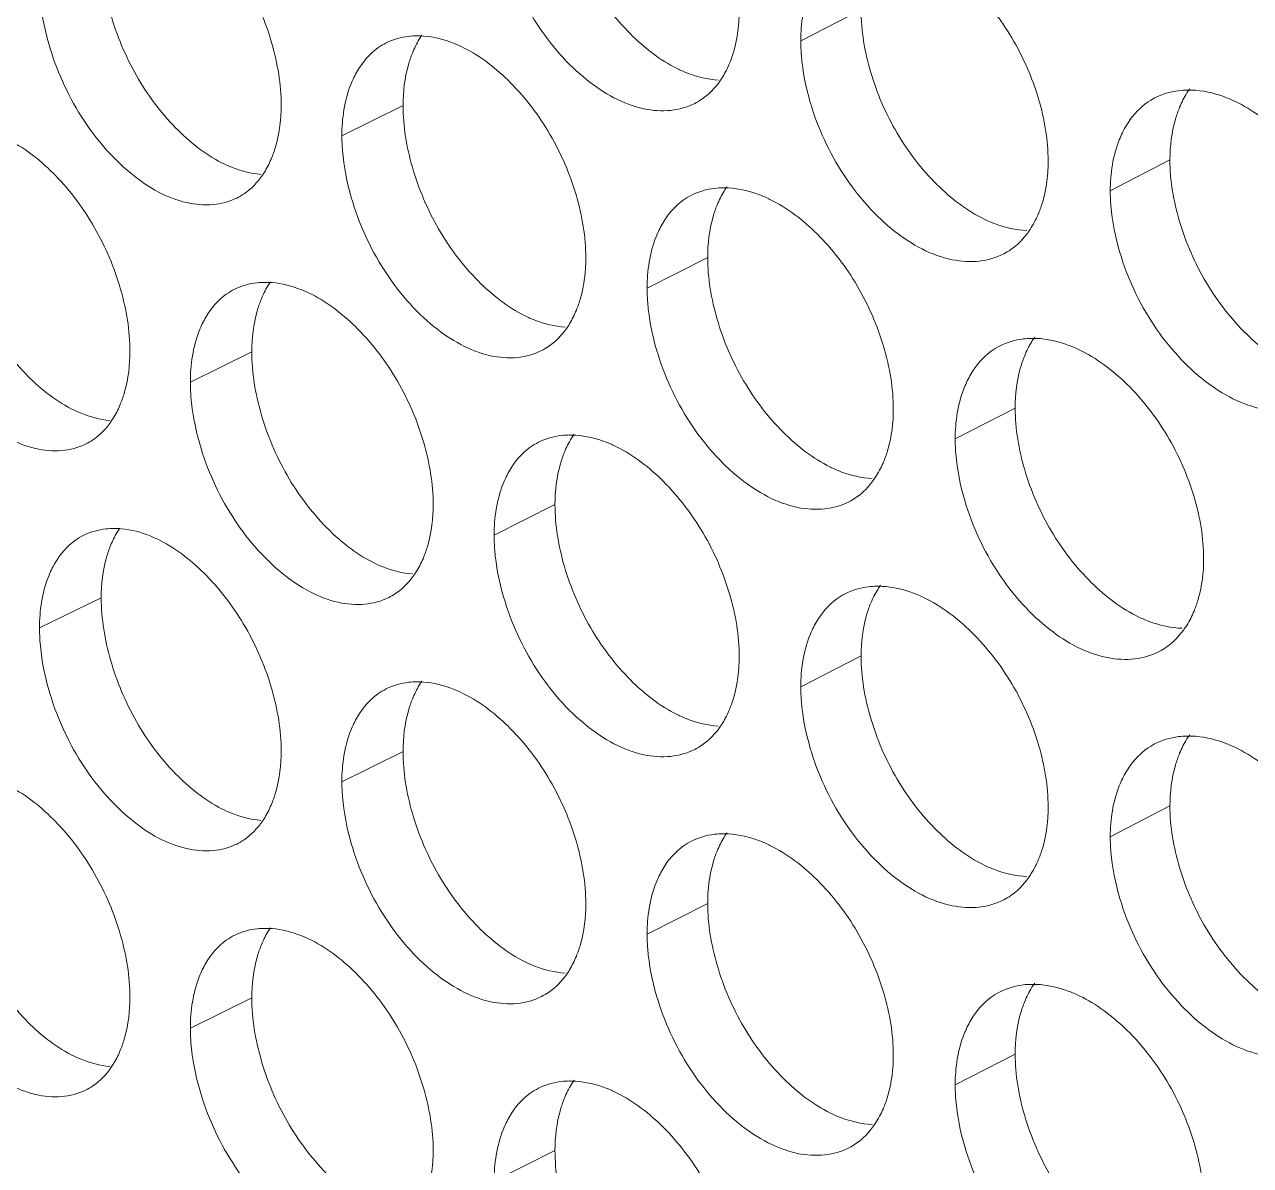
# Model space of a CAD drawing. Header units: millimetres. Extents: x 1177 to 4147, y 93 to 2194.
# Drawn here: x 2577.12 to 2592.06, y 919.93 to 933.84 of the extents above; entities that cross this region are included whole.
import ezdxf

# ---------------------------------------------------------------- set-up
doc = ezdxf.new("R2010")
doc.units = ezdxf.units.MM
doc.header["$LTSCALE"] = 0.1
doc.layers.get('0').update_dxf_attribs({"lineweight": 13})
doc.layers.add('标注', color=251, linetype='Continuous', lineweight=9)

# ---------------------------------------------------------------- blocks, each defined once
blk = doc.blocks.new('02')
at = {"layer": '标注'}
for p, q in [((4465.295, 925.576), (4464.246, 925.04)), ((4457.319, 923.913), (4456.254, 923.384)), ((4470.674, 922.966), (4469.635, 922.425)), ((4462.624, 921.265), (4461.569, 920.732)), ((4454.685, 919.621), (4453.616, 919.095)), ((4467.979, 918.642), (4466.934, 918.104)), ((4459.965, 916.961), (4458.906, 916.43)), ((4452.064, 915.335), (4450.989, 914.812)), ((4452.064, 915.335), (4450.989, 914.812)), ((4465.295, 914.326), (4464.246, 913.79)), ((4457.319, 912.663), (4456.254, 912.134)), ((4457.319, 912.663), (4456.254, 912.134)), ((4470.674, 911.716), (4469.635, 911.175)), ((4462.624, 910.015), (4461.569, 909.482)), ((4462.624, 910.015), (4461.569, 909.482)), ((4454.685, 908.371), (4453.616, 907.845)), ((4467.979, 907.392), (4466.934, 906.854)), ((4467.979, 907.392), (4466.934, 906.854)), ((4459.965, 905.711), (4458.906, 905.18))]:
    blk.add_line(p, q, dxfattribs=at)
for centre, radius, start, end in [((4457.571, 923.665), 1.459, 85.9113, 90.3279), ((4471.001, 922.672), 1.508, 88.1658, 91.0012), ((4462.906, 920.999), 1.478, 86.8291, 90.6001), ((4454.923, 919.382), 1.449, 85.444, 90.1903), ((4468.29, 918.358), 1.498, 87.7255, 90.8684), ((4460.232, 916.704), 1.468, 86.3729, 90.4645), ((4452.287, 915.106), 1.439, 84.9711, 90.0516), ((4452.287, 915.106), 1.439, 84.9711, 90.0516), ((4465.592, 914.051), 1.488, 87.2799, 90.7347), ((4457.571, 912.415), 1.459, 85.9113, 90.3279), ((4457.571, 912.415), 1.459, 85.9113, 90.3279), ((4471.001, 911.422), 1.508, 88.1658, 91.0012), ((4462.906, 909.749), 1.478, 86.8291, 90.6001), ((4462.906, 909.749), 1.478, 86.8291, 90.6001), ((4454.923, 908.132), 1.449, 85.444, 90.1903), ((4468.29, 907.108), 1.498, 87.7255, 90.8684), ((4468.29, 907.108), 1.498, 87.7255, 90.8684), ((4460.232, 905.454), 1.468, 86.3729, 90.4645)]:
    blk.add_arc(centre, radius, start, end, dxfattribs=at)
for points, knots in [([(4459.965, 928.211), (4459.965, 927.848), (4460.094, 927.097), (4460.542, 926.048), (4461.214, 925.158), (4461.789, 924.705), (4462.091, 924.556)], [0, 0, 0, 0, 0.247033, 0.511643, 0.769894, 1, 1, 1, 1]), ([(4455.197, 923.918), (4455.197, 924.281), (4455.069, 925.032), (4454.624, 926.082), (4453.958, 926.975), (4453.389, 927.433), (4453.089, 927.586)], [0, 0, 0, 0, 0.247276, 0.512232, 0.770569, 1, 1, 1, 1]), ([(4452.064, 926.585), (4452.064, 926.222), (4452.191, 925.47), (4452.632, 924.419), (4453.293, 923.525), (4453.861, 923.067), (4454.16, 922.915)], [0, 0, 0, 0, 0.24758, 0.512681, 0.770856, 1, 1, 1, 1]), ([(4459.07, 926.604), (4459.198, 926.16), (4459.581, 925.325), (4460.418, 924.35), (4461.291, 923.85), (4461.971, 923.799), (4462.27, 923.882), (4462.4, 923.948)], [0, 0, 0, 0, 0.293762, 0.573619, 0.807925, 0.907583, 1, 1, 1, 1]), ([(4468.553, 922.946), (4468.553, 923.308), (4468.422, 924.06), (4467.966, 925.106), (4467.283, 925.991), (4466.701, 926.44), (4466.395, 926.589)], [0, 0, 0, 0, 0.246367, 0.510504, 0.768967, 1, 1, 1, 1]), ([(4464.519, 926.17), (4464.474, 926.093), (4464.304, 925.74), (4464.246, 925.341), (4464.246, 925.04)], [0, 0, 0, 0, 0.228624, 1, 1, 1, 1]), ([(4450.989, 926.062), (4450.989, 925.975), (4451.005, 925.611), (4451.075, 925.251), (4451.151, 924.985)], [0, 0, 0, 0, 0.238471, 1, 1, 1, 1]), ([(4463.008, 924.653), (4463.036, 924.72), (4463.137, 925.014), (4463.174, 925.328), (4463.174, 925.566)], [0, 0, 0, 0, 0.233221, 1, 1, 1, 1]), ([(4465.295, 925.576), (4465.295, 925.213), (4465.425, 924.462), (4465.878, 923.415), (4466.556, 922.528), (4467.136, 922.079), (4467.441, 921.931)], [0, 0, 0, 0, 0.246671, 0.510955, 0.769257, 1, 1, 1, 1]), ([(4457.563, 925.124), (4457.516, 925.124), (4457.332, 925.113), (4457.149, 925.062), (4457.027, 925.002)], [0, 0, 0, 0, 0.258421, 1, 1, 1, 1]), ([(4457.648, 925.137), (4457.632, 925.113), (4457.568, 925.014), (4457.516, 924.907), (4457.482, 924.825)], [0, 0, 0, 0, 0.242569, 1, 1, 1, 1]), ([(4458.374, 924.918), (4458.316, 924.947), (4458.094, 925.047), (4457.853, 925.108), (4457.675, 925.12)], [0, 0, 0, 0, 0.266713, 1, 1, 1, 1]), ([(4464.246, 925.04), (4464.246, 924.953), (4464.261, 924.59), (4464.333, 924.23), (4464.411, 923.965)], [0, 0, 0, 0, 0.238632, 1, 1, 1, 1]), ([(4451.151, 924.985), (4451.278, 924.542), (4451.649, 923.709), (4452.367, 922.859), (4453.032, 922.395), (4453.524, 922.202), (4454, 922.159), (4454.295, 922.237), (4454.423, 922.3)], [0, 0, 0, 0, 0.294634, 0.574682, 0.699134, 0.809777, 0.908589, 1, 1, 1, 1]), ([(4457.027, 925.002), (4456.976, 924.976), (4456.774, 924.855), (4456.616, 924.669), (4456.526, 924.516)], [0, 0, 0, 0, 0.242512, 1, 1, 1, 1]), ([(4457.482, 924.825), (4457.455, 924.758), (4457.355, 924.464), (4457.319, 924.15), (4457.319, 923.913)], [0, 0, 0, 0, 0.232835, 1, 1, 1, 1]), ([(4460.502, 921.26), (4460.502, 921.623), (4460.373, 922.375), (4459.923, 923.423), (4459.251, 924.313), (4458.677, 924.767), (4458.374, 924.918)], [0, 0, 0, 0, 0.246911, 0.511538, 0.769926, 1, 1, 1, 1]), ([(4462.837, 924.336), (4462.854, 924.36), (4462.92, 924.46), (4462.974, 924.569), (4463.008, 924.653)], [0, 0, 0, 0, 0.242697, 1, 1, 1, 1]), ([(4456.526, 924.516), (4456.481, 924.439), (4456.312, 924.085), (4456.254, 923.686), (4456.254, 923.384)], [0, 0, 0, 0, 0.227885, 1, 1, 1, 1]), ([(4462.091, 924.556), (4462.151, 924.526), (4462.379, 924.425), (4462.626, 924.366), (4462.809, 924.355)], [0, 0, 0, 0, 0.2667, 1, 1, 1, 1]), ([(4462.4, 923.948), (4462.443, 923.97), (4462.612, 924.069), (4462.752, 924.215), (4462.837, 924.336)], [0, 0, 0, 0, 0.244733, 1, 1, 1, 1]), ([(4471.019, 924.204), (4471.002, 924.18), (4470.933, 924.077), (4470.877, 923.966), (4470.842, 923.88)], [0, 0, 0, 0, 0.242868, 1, 1, 1, 1]), ([(4470.407, 924.042), (4470.356, 924.015), (4470.157, 923.892), (4470, 923.707), (4469.91, 923.555)], [0, 0, 0, 0, 0.24332, 1, 1, 1, 1]), ([(4470.974, 924.18), (4470.924, 924.179), (4470.728, 924.166), (4470.535, 924.109), (4470.407, 924.042)], [0, 0, 0, 0, 0.258483, 1, 1, 1, 1]), ([(4471.804, 923.984), (4471.742, 924.014), (4471.501, 924.116), (4471.24, 924.174), (4471.049, 924.18)], [0, 0, 0, 0, 0.266802, 1, 1, 1, 1]), ([(4473.982, 920.351), (4473.982, 920.714), (4473.849, 921.465), (4473.388, 922.509), (4472.699, 923.392), (4472.112, 923.837), (4471.804, 923.984)], [0, 0, 0, 0, 0.246007, 0.509819, 0.768332, 1, 1, 1, 1]), ([(4455.034, 923.007), (4455.062, 923.073), (4455.161, 923.367), (4455.197, 923.68), (4455.197, 923.918)], [0, 0, 0, 0, 0.232772, 1, 1, 1, 1]), ([(4457.319, 923.913), (4457.319, 923.55), (4457.447, 922.798), (4457.893, 921.749), (4458.561, 920.858), (4459.134, 920.403), (4459.435, 920.252)], [0, 0, 0, 0, 0.247215, 0.511988, 0.770214, 1, 1, 1, 1]), ([(4464.411, 923.965), (4464.542, 923.52), (4464.836, 922.88), (4465.392, 922.159), (4465.981, 921.597), (4466.662, 921.219), (4467.348, 921.174), (4467.649, 921.261), (4467.78, 921.328)], [0, 0, 0, 0, 0.292621, 0.4365, 0.572692, 0.807081, 0.907102, 1, 1, 1, 1]), ([(4470.842, 923.88), (4470.814, 923.813), (4470.712, 923.518), (4470.674, 923.204), (4470.674, 922.966)], [0, 0, 0, 0, 0.233581, 1, 1, 1, 1]), ([(4469.91, 923.555), (4469.864, 923.478), (4469.694, 923.125), (4469.635, 922.726), (4469.635, 922.425)], [0, 0, 0, 0, 0.229116, 1, 1, 1, 1]), ([(4456.254, 923.384), (4456.254, 923.298), (4456.27, 922.934), (4456.341, 922.574), (4456.418, 922.308)], [0, 0, 0, 0, 0.238534, 1, 1, 1, 1]), ([(4452.564, 919.631), (4452.564, 919.994), (4452.436, 920.746), (4451.993, 921.797), (4451.331, 922.691), (4450.765, 923.15), (4450.466, 923.304)], [0, 0, 0, 0, 0.24746, 0.512581, 0.770891, 1, 1, 1, 1]), ([(4454.16, 922.915), (4454.217, 922.886), (4454.433, 922.787), (4454.669, 922.726), (4454.843, 922.712)], [0, 0, 0, 0, 0.266627, 1, 1, 1, 1]), ([(4454.87, 922.697), (4454.886, 922.72), (4454.949, 922.819), (4455.001, 922.924), (4455.034, 923.007)], [0, 0, 0, 0, 0.242531, 1, 1, 1, 1]), ([(4468.386, 922.033), (4468.414, 922.1), (4468.516, 922.394), (4468.553, 922.708), (4468.553, 922.946)], [0, 0, 0, 0, 0.233519, 1, 1, 1, 1]), ([(4470.674, 922.966), (4470.674, 922.603), (4470.806, 921.852), (4471.263, 920.807), (4471.948, 919.923), (4472.533, 919.477), (4472.84, 919.331)], [0, 0, 0, 0, 0.246312, 0.510271, 0.768623, 1, 1, 1, 1]), ([(4454.423, 922.3), (4454.467, 922.321), (4454.641, 922.422), (4454.784, 922.572), (4454.87, 922.697)], [0, 0, 0, 0, 0.244132, 1, 1, 1, 1]), ([(4462.89, 922.477), (4462.842, 922.477), (4462.653, 922.466), (4462.467, 922.412), (4462.342, 922.349)], [0, 0, 0, 0, 0.258444, 1, 1, 1, 1]), ([(4462.96, 922.495), (4462.943, 922.471), (4462.877, 922.37), (4462.823, 922.262), (4462.789, 922.178)], [0, 0, 0, 0, 0.242682, 1, 1, 1, 1]), ([(4463.709, 922.276), (4463.649, 922.305), (4463.42, 922.406), (4463.171, 922.465), (4462.988, 922.475)], [0, 0, 0, 0, 0.266759, 1, 1, 1, 1]), ([(4449.455, 922.305), (4449.455, 921.942), (4449.582, 921.19), (4450.02, 920.139), (4450.678, 919.244), (4451.243, 918.784), (4451.541, 918.63)], [0, 0, 0, 0, 0.247764, 0.513029, 0.771178, 1, 1, 1, 1]), ([(4456.418, 922.308), (4456.546, 921.865), (4456.925, 921.03), (4457.757, 920.053), (4458.624, 919.551), (4459.301, 919.496), (4459.599, 919.577), (4459.729, 919.642)], [0, 0, 0, 0, 0.294207, 0.574275, 0.808437, 0.907868, 1, 1, 1, 1]), ([(4462.342, 922.349), (4462.291, 922.323), (4462.09, 922.201), (4461.932, 922.016), (4461.842, 921.863)], [0, 0, 0, 0, 0.242847, 1, 1, 1, 1]), ([(4465.857, 918.628), (4465.857, 918.99), (4465.726, 919.742), (4465.272, 920.788), (4464.593, 921.676), (4464.014, 922.126), (4463.709, 922.276)], [0, 0, 0, 0, 0.246547, 0.510848, 0.769286, 1, 1, 1, 1]), ([(4469.635, 922.425), (4469.635, 922.338), (4469.651, 921.975), (4469.724, 921.616), (4469.802, 921.351)], [0, 0, 0, 0, 0.238699, 1, 1, 1, 1]), ([(4462.789, 922.178), (4462.761, 922.111), (4462.661, 921.817), (4462.624, 921.503), (4462.624, 921.265)], [0, 0, 0, 0, 0.233133, 1, 1, 1, 1]), ([(4461.842, 921.863), (4461.797, 921.786), (4461.628, 921.432), (4461.569, 921.033), (4461.569, 920.732)], [0, 0, 0, 0, 0.228378, 1, 1, 1, 1]), ([(4467.441, 921.931), (4467.503, 921.901), (4467.738, 921.799), (4467.993, 921.741), (4468.181, 921.733)], [0, 0, 0, 0, 0.26673, 1, 1, 1, 1]), ([(4468.21, 921.71), (4468.227, 921.734), (4468.295, 921.837), (4468.351, 921.947), (4468.386, 922.033)], [0, 0, 0, 0, 0.242819, 1, 1, 1, 1]), ([(4467.78, 921.328), (4467.822, 921.35), (4467.988, 921.449), (4468.126, 921.591), (4468.21, 921.71)], [0, 0, 0, 0, 0.245104, 1, 1, 1, 1]), ([(4460.338, 920.348), (4460.365, 920.415), (4460.466, 920.709), (4460.502, 921.022), (4460.502, 921.26)], [0, 0, 0, 0, 0.233071, 1, 1, 1, 1]), ([(4462.624, 921.265), (4462.624, 920.902), (4462.754, 920.151), (4463.204, 919.103), (4463.879, 918.215), (4464.456, 917.764), (4464.76, 917.615)], [0, 0, 0, 0, 0.246852, 0.511298, 0.769575, 1, 1, 1, 1]), ([(4469.802, 921.351), (4469.934, 920.906), (4470.232, 920.265), (4470.795, 919.546), (4471.392, 918.985), (4472.082, 918.612), (4472.774, 918.575), (4473.078, 918.665), (4473.209, 918.734)], [0, 0, 0, 0, 0.291742, 0.435347, 0.571412, 0.806086, 0.906551, 1, 1, 1, 1]), ([(4454.918, 920.831), (4454.871, 920.831), (4454.69, 920.822), (4454.509, 920.772), (4454.388, 920.712)], [0, 0, 0, 0, 0.258411, 1, 1, 1, 1]), ([(4455.011, 920.842), (4454.995, 920.818), (4454.932, 920.72), (4454.881, 920.614), (4454.848, 920.532)], [0, 0, 0, 0, 0.242516, 1, 1, 1, 1]), ([(4455.726, 920.624), (4455.669, 920.653), (4455.45, 920.752), (4455.213, 920.813), (4455.038, 920.827)], [0, 0, 0, 0, 0.266684, 1, 1, 1, 1]), ([(4448.537, 920.708), (4448.662, 920.265), (4449.032, 919.432), (4449.744, 918.581), (4450.405, 918.115), (4450.894, 917.92), (4451.368, 917.874), (4451.662, 917.951), (4451.79, 918.013)], [0, 0, 0, 0, 0.295087, 0.575352, 0.699785, 0.810298, 0.90888, 1, 1, 1, 1]), ([(4454.388, 920.712), (4454.337, 920.687), (4454.135, 920.567), (4453.976, 920.38), (4453.886, 920.227)], [0, 0, 0, 0, 0.242339, 1, 1, 1, 1]), ([(4457.844, 916.961), (4457.844, 917.324), (4457.715, 918.075), (4457.268, 919.125), (4456.598, 920.016), (4456.027, 920.472), (4455.726, 920.624)], [0, 0, 0, 0, 0.247093, 0.511885, 0.770247, 1, 1, 1, 1]), ([(4461.569, 920.732), (4461.569, 920.645), (4461.585, 920.282), (4461.657, 919.922), (4461.734, 919.657)], [0, 0, 0, 0, 0.238599, 1, 1, 1, 1]), ([(4454.848, 920.532), (4454.821, 920.466), (4454.721, 920.172), (4454.685, 919.858), (4454.685, 919.621)], [0, 0, 0, 0, 0.232686, 1, 1, 1, 1]), ([(4460.169, 920.033), (4460.185, 920.057), (4460.25, 920.157), (4460.304, 920.265), (4460.338, 920.348)], [0, 0, 0, 0, 0.24264, 1, 1, 1, 1]), ([(4453.886, 920.227), (4453.841, 920.15), (4453.673, 919.796), (4453.616, 919.396), (4453.616, 919.095)], [0, 0, 0, 0, 0.227639, 1, 1, 1, 1]), ([(4459.435, 920.252), (4459.494, 920.223), (4459.718, 920.123), (4459.961, 920.063), (4460.141, 920.051)], [0, 0, 0, 0, 0.266679, 1, 1, 1, 1]), ([(4459.729, 919.642), (4459.772, 919.664), (4459.942, 919.764), (4460.083, 919.911), (4460.169, 920.033)], [0, 0, 0, 0, 0.244538, 1, 1, 1, 1]), ([(4467.706, 919.721), (4467.656, 919.695), (4467.456, 919.572), (4467.298, 919.387), (4467.208, 919.234)], [0, 0, 0, 0, 0.243166, 1, 1, 1, 1]), ([(4468.267, 919.856), (4468.217, 919.856), (4468.024, 919.843), (4467.834, 919.787), (4467.706, 919.721)], [0, 0, 0, 0, 0.258469, 1, 1, 1, 1]), ([(4468.32, 919.878), (4468.303, 919.854), (4468.236, 919.752), (4468.18, 919.642), (4468.145, 919.556)], [0, 0, 0, 0, 0.242804, 1, 1, 1, 1]), ([(4469.094, 919.658), (4469.032, 919.688), (4468.795, 919.79), (4468.538, 919.848), (4468.349, 919.855)], [0, 0, 0, 0, 0.266791, 1, 1, 1, 1]), ([(4452.401, 918.72), (4452.428, 918.787), (4452.528, 919.08), (4452.564, 919.393), (4452.564, 919.631)], [0, 0, 0, 0, 0.232623, 1, 1, 1, 1]), ([(4454.685, 919.621), (4454.685, 919.258), (4454.813, 918.506), (4455.256, 917.456), (4455.921, 916.564), (4456.491, 916.107), (4456.791, 915.956)], [0, 0, 0, 0, 0.247397, 0.512334, 0.770535, 1, 1, 1, 1]), ([(4461.734, 919.657), (4461.864, 919.212), (4462.249, 918.377), (4463.091, 917.402), (4463.97, 916.906), (4464.653, 916.859), (4464.954, 916.943), (4465.084, 917.01)], [0, 0, 0, 0, 0.293319, 0.572966, 0.807416, 0.907301, 1, 1, 1, 1]), ([(4468.145, 919.556), (4468.117, 919.489), (4468.016, 919.195), (4467.979, 918.881), (4467.979, 918.642)], [0, 0, 0, 0, 0.233432, 1, 1, 1, 1]), ([(4471.261, 916.02), (4471.261, 916.383), (4471.129, 917.134), (4470.671, 918.179), (4469.985, 919.063), (4469.401, 919.511), (4469.094, 919.658)], [0, 0, 0, 0, 0.246187, 0.510161, 0.768649, 1, 1, 1, 1]), ([(4453.616, 919.095), (4453.616, 919.008), (4453.631, 918.645), (4453.702, 918.285), (4453.778, 918.019)], [0, 0, 0, 0, 0.238502, 1, 1, 1, 1]), ([(4467.208, 919.234), (4467.163, 919.157), (4466.993, 918.804), (4466.934, 918.405), (4466.934, 918.104)], [0, 0, 0, 0, 0.22887, 1, 1, 1, 1]), ([(4452.239, 918.413), (4452.255, 918.436), (4452.317, 918.534), (4452.369, 918.639), (4452.401, 918.72)], [0, 0, 0, 0, 0.242481, 1, 1, 1, 1]), ([(4467.979, 918.642), (4467.979, 918.28), (4468.109, 917.529), (4468.564, 916.483), (4469.246, 915.597), (4469.828, 915.15), (4470.134, 915.002)], [0, 0, 0, 0, 0.246491, 0.510612, 0.768939, 1, 1, 1, 1]), ([(4451.541, 918.63), (4451.597, 918.602), (4451.81, 918.503), (4452.041, 918.441), (4452.213, 918.426)], [0, 0, 0, 0, 0.266595, 1, 1, 1, 1]), ([(4465.691, 917.715), (4465.719, 917.782), (4465.82, 918.076), (4465.857, 918.39), (4465.857, 918.628)], [0, 0, 0, 0, 0.23337, 1, 1, 1, 1]), ([(4451.79, 918.013), (4451.834, 918.035), (4452.009, 918.135), (4452.153, 918.287), (4452.239, 918.413)], [0, 0, 0, 0, 0.24392, 1, 1, 1, 1]), ([(4453.778, 918.019), (4453.905, 917.575), (4454.28, 916.742), (4455.002, 915.893), (4455.671, 915.431), (4456.166, 915.24), (4456.644, 915.199), (4456.941, 915.279), (4457.07, 915.343)], [0, 0, 0, 0, 0.294183, 0.574014, 0.698487, 0.809259, 0.908301, 1, 1, 1, 1]), ([(4459.679, 918.047), (4459.628, 918.022), (4459.426, 917.9), (4459.268, 917.714), (4459.178, 917.561)], [0, 0, 0, 0, 0.242682, 1, 1, 1, 1]), ([(4460.221, 918.173), (4460.172, 918.172), (4459.986, 918.161), (4459.802, 918.109), (4459.679, 918.047)], [0, 0, 0, 0, 0.258432, 1, 1, 1, 1]), ([(4460.298, 918.188), (4460.281, 918.164), (4460.216, 918.064), (4460.163, 917.957), (4460.129, 917.873)], [0, 0, 0, 0, 0.242625, 1, 1, 1, 1]), ([(4461.036, 917.969), (4460.977, 917.998), (4460.751, 918.098), (4460.506, 918.158), (4460.325, 918.17)], [0, 0, 0, 0, 0.266738, 1, 1, 1, 1]), ([(4466.934, 918.104), (4466.934, 918.018), (4466.95, 917.655), (4467.022, 917.295), (4467.1, 917.03)], [0, 0, 0, 0, 0.238665, 1, 1, 1, 1]), ([(4460.129, 917.873), (4460.102, 917.806), (4460.002, 917.512), (4459.965, 917.199), (4459.965, 916.961)], [0, 0, 0, 0, 0.232984, 1, 1, 1, 1]), ([(4463.174, 914.316), (4463.174, 914.678), (4463.043, 915.43), (4462.592, 916.478), (4461.916, 917.366), (4461.339, 917.819), (4461.036, 917.969)], [0, 0, 0, 0, 0.246729, 0.511193, 0.769606, 1, 1, 1, 1]), ([(4464.76, 917.615), (4464.821, 917.585), (4465.052, 917.484), (4465.304, 917.425), (4465.489, 917.416)], [0, 0, 0, 0, 0.266716, 1, 1, 1, 1]), ([(4465.517, 917.395), (4465.534, 917.419), (4465.601, 917.52), (4465.656, 917.63), (4465.691, 917.715)], [0, 0, 0, 0, 0.242757, 1, 1, 1, 1]), ([(4459.178, 917.561), (4459.133, 917.484), (4458.964, 917.131), (4458.906, 916.731), (4458.906, 916.43)], [0, 0, 0, 0, 0.228131, 1, 1, 1, 1]), ([(4465.084, 917.01), (4465.126, 917.032), (4465.294, 917.131), (4465.433, 917.275), (4465.517, 917.395)], [0, 0, 0, 0, 0.244921, 1, 1, 1, 1]), ([(4457.68, 916.049), (4457.707, 916.116), (4457.807, 916.41), (4457.844, 916.723), (4457.844, 916.961)], [0, 0, 0, 0, 0.232922, 1, 1, 1, 1]), ([(4459.965, 916.961), (4459.965, 916.598), (4460.094, 915.847), (4460.542, 914.798), (4461.214, 913.908), (4461.789, 913.455), (4462.091, 913.306)], [0, 0, 0, 0, 0.247033, 0.511643, 0.769894, 1, 1, 1, 1]), ([(4467.1, 917.03), (4467.232, 916.585), (4467.528, 915.944), (4468.087, 915.224), (4468.68, 914.663), (4469.366, 914.287), (4470.055, 914.247), (4470.357, 914.335), (4470.489, 914.403)], [0, 0, 0, 0, 0.29218, 0.435922, 0.57205, 0.806581, 0.906826, 1, 1, 1, 1]), ([(4452.286, 916.545), (4452.239, 916.545), (4452.06, 916.536), (4451.882, 916.487), (4451.762, 916.429)], [0, 0, 0, 0, 0.258402, 1, 1, 1, 1]), ([(4452.286, 916.545), (4452.239, 916.545), (4452.06, 916.536), (4451.882, 916.487), (4451.762, 916.429)], [0, 0, 0, 0, 0.258402, 1, 1, 1, 1]), ([(4452.387, 916.553), (4452.371, 916.53), (4452.309, 916.432), (4452.258, 916.328), (4452.226, 916.246)], [0, 0, 0, 0, 0.242465, 1, 1, 1, 1]), ([(4452.387, 916.553), (4452.371, 916.53), (4452.309, 916.432), (4452.258, 916.328), (4452.226, 916.246)], [0, 0, 0, 0, 0.242465, 1, 1, 1, 1]), ([(4453.089, 916.336), (4453.033, 916.364), (4452.819, 916.463), (4452.586, 916.525), (4452.413, 916.54)], [0, 0, 0, 0, 0.266651, 1, 1, 1, 1]), ([(4453.089, 916.336), (4453.033, 916.364), (4452.819, 916.463), (4452.586, 916.525), (4452.413, 916.54)], [0, 0, 0, 0, 0.266651, 1, 1, 1, 1]), ([(4451.762, 916.429), (4451.711, 916.404), (4451.508, 916.284), (4451.349, 916.097), (4451.259, 915.944)], [0, 0, 0, 0, 0.242161, 1, 1, 1, 1]), ([(4451.762, 916.429), (4451.711, 916.404), (4451.508, 916.284), (4451.349, 916.097), (4451.259, 915.944)], [0, 0, 0, 0, 0.242161, 1, 1, 1, 1]), ([(4455.197, 912.668), (4455.197, 913.031), (4455.069, 913.782), (4454.624, 914.832), (4453.958, 915.725), (4453.389, 916.183), (4453.089, 916.336)], [0, 0, 0, 0, 0.247276, 0.512232, 0.770569, 1, 1, 1, 1]), ([(4455.197, 912.668), (4455.197, 913.031), (4455.069, 913.782), (4454.624, 914.832), (4453.958, 915.725), (4453.389, 916.183), (4453.089, 916.336)], [0, 0, 0, 0, 0.247276, 0.512232, 0.770569, 1, 1, 1, 1]), ([(4458.906, 916.43), (4458.906, 916.343), (4458.921, 915.98), (4458.993, 915.62), (4459.07, 915.354)], [0, 0, 0, 0, 0.238567, 1, 1, 1, 1]), ([(4452.226, 916.246), (4452.199, 916.18), (4452.1, 915.886), (4452.064, 915.573), (4452.064, 915.335)], [0, 0, 0, 0, 0.232536, 1, 1, 1, 1]), ([(4452.226, 916.246), (4452.199, 916.18), (4452.1, 915.886), (4452.064, 915.573), (4452.064, 915.335)], [0, 0, 0, 0, 0.232536, 1, 1, 1, 1]), ([(4451.259, 915.944), (4451.214, 915.867), (4451.046, 915.513), (4450.989, 915.113), (4450.989, 914.812)], [0, 0, 0, 0, 0.227393, 1, 1, 1, 1]), ([(4451.259, 915.944), (4451.214, 915.867), (4451.046, 915.513), (4450.989, 915.113), (4450.989, 914.812)], [0, 0, 0, 0, 0.227393, 1, 1, 1, 1]), ([(4456.791, 915.956), (4456.849, 915.927), (4457.069, 915.827), (4457.309, 915.766), (4457.486, 915.753)], [0, 0, 0, 0, 0.266655, 1, 1, 1, 1]), ([(4457.513, 915.737), (4457.529, 915.76), (4457.594, 915.86), (4457.646, 915.966), (4457.68, 916.049)], [0, 0, 0, 0, 0.242584, 1, 1, 1, 1]), ([(4471.094, 915.107), (4471.122, 915.174), (4471.224, 915.468), (4471.261, 915.782), (4471.261, 916.02)], [0, 0, 0, 0, 0.233669, 1, 1, 1, 1]), ([(4457.07, 915.343), (4457.113, 915.365), (4457.286, 915.465), (4457.428, 915.613), (4457.513, 915.737)], [0, 0, 0, 0, 0.244338, 1, 1, 1, 1]), ([(4465.573, 915.539), (4465.523, 915.538), (4465.333, 915.526), (4465.144, 915.471), (4465.018, 915.407)], [0, 0, 0, 0, 0.258456, 1, 1, 1, 1]), ([(4465.634, 915.559), (4465.617, 915.534), (4465.55, 915.433), (4465.496, 915.324), (4465.461, 915.239)], [0, 0, 0, 0, 0.242742, 1, 1, 1, 1]), ([(4466.395, 915.339), (4466.334, 915.369), (4466.101, 915.47), (4465.849, 915.528), (4465.662, 915.537)], [0, 0, 0, 0, 0.266777, 1, 1, 1, 1]), ([(4452.064, 915.335), (4452.064, 914.972), (4452.191, 914.22), (4452.632, 913.169), (4453.293, 912.275), (4453.861, 911.817), (4454.16, 911.665)], [0, 0, 0, 0, 0.24758, 0.512681, 0.770856, 1, 1, 1, 1]), ([(4452.064, 915.335), (4452.064, 914.972), (4452.191, 914.22), (4452.632, 913.169), (4453.293, 912.275), (4453.861, 911.817), (4454.16, 911.665)], [0, 0, 0, 0, 0.24758, 0.512681, 0.770856, 1, 1, 1, 1]), ([(4459.07, 915.354), (4459.198, 914.91), (4459.581, 914.075), (4460.418, 913.1), (4461.291, 912.6), (4461.971, 912.549), (4462.27, 912.632), (4462.4, 912.698)], [0, 0, 0, 0, 0.293762, 0.573619, 0.807925, 0.907583, 1, 1, 1, 1]), ([(4465.018, 915.407), (4464.967, 915.381), (4464.767, 915.259), (4464.609, 915.073), (4464.519, 914.92)], [0, 0, 0, 0, 0.243008, 1, 1, 1, 1]), ([(4465.461, 915.239), (4465.433, 915.172), (4465.332, 914.878), (4465.295, 914.564), (4465.295, 914.326)], [0, 0, 0, 0, 0.233282, 1, 1, 1, 1]), ([(4468.553, 911.696), (4468.553, 912.058), (4468.422, 912.81), (4467.966, 913.856), (4467.283, 914.741), (4466.701, 915.19), (4466.395, 915.339)], [0, 0, 0, 0, 0.246367, 0.510504, 0.768967, 1, 1, 1, 1]), ([(4470.915, 914.782), (4470.933, 914.806), (4471.002, 914.909), (4471.058, 915.02), (4471.094, 915.107)], [0, 0, 0, 0, 0.242883, 1, 1, 1, 1]), ([(4450.989, 914.812), (4450.989, 914.725), (4451.005, 914.361), (4451.075, 914.001), (4451.151, 913.735)], [0, 0, 0, 0, 0.238471, 1, 1, 1, 1]), ([(4450.989, 914.812), (4450.989, 914.725), (4451.005, 914.361), (4451.075, 914.001), (4451.151, 913.735)], [0, 0, 0, 0, 0.238471, 1, 1, 1, 1]), ([(4464.519, 914.92), (4464.474, 914.843), (4464.304, 914.49), (4464.246, 914.091), (4464.246, 913.79)], [0, 0, 0, 0, 0.228624, 1, 1, 1, 1]), ([(4470.134, 915.002), (4470.197, 914.972), (4470.436, 914.87), (4470.695, 914.813), (4470.886, 914.807)], [0, 0, 0, 0, 0.266739, 1, 1, 1, 1]), ([(4470.489, 914.403), (4470.53, 914.425), (4470.694, 914.524), (4470.831, 914.664), (4470.915, 914.782)], [0, 0, 0, 0, 0.245281, 1, 1, 1, 1]), ([(4463.008, 913.403), (4463.036, 913.47), (4463.137, 913.764), (4463.174, 914.078), (4463.174, 914.316)], [0, 0, 0, 0, 0.233221, 1, 1, 1, 1]), ([(4465.295, 914.326), (4465.295, 913.963), (4465.425, 913.212), (4465.878, 912.165), (4466.556, 911.278), (4467.136, 910.829), (4467.441, 910.681)], [0, 0, 0, 0, 0.246671, 0.510955, 0.769257, 1, 1, 1, 1]), ([(4451.151, 913.735), (4451.278, 913.292), (4451.649, 912.459), (4452.367, 911.609), (4453.032, 911.145), (4453.524, 910.952), (4454, 910.909), (4454.295, 910.987), (4454.423, 911.05)], [0, 0, 0, 0, 0.294634, 0.574682, 0.699134, 0.809777, 0.908589, 1, 1, 1, 1]), ([(4451.151, 913.735), (4451.278, 913.292), (4451.649, 912.459), (4452.367, 911.609), (4453.032, 911.145), (4453.524, 910.952), (4454, 910.909), (4454.295, 910.987), (4454.423, 911.05)], [0, 0, 0, 0, 0.294634, 0.574682, 0.699134, 0.809777, 0.908589, 1, 1, 1, 1]), ([(4457.027, 913.752), (4456.976, 913.726), (4456.774, 913.605), (4456.616, 913.419), (4456.526, 913.266)], [0, 0, 0, 0, 0.242512, 1, 1, 1, 1]), ([(4457.027, 913.752), (4456.976, 913.726), (4456.774, 913.605), (4456.616, 913.419), (4456.526, 913.266)], [0, 0, 0, 0, 0.242512, 1, 1, 1, 1]), ([(4457.563, 913.874), (4457.516, 913.874), (4457.332, 913.863), (4457.149, 913.812), (4457.027, 913.752)], [0, 0, 0, 0, 0.258421, 1, 1, 1, 1]), ([(4457.563, 913.874), (4457.516, 913.874), (4457.332, 913.863), (4457.149, 913.812), (4457.027, 913.752)], [0, 0, 0, 0, 0.258421, 1, 1, 1, 1]), ([(4457.648, 913.887), (4457.632, 913.863), (4457.568, 913.764), (4457.516, 913.657), (4457.482, 913.575)], [0, 0, 0, 0, 0.242569, 1, 1, 1, 1]), ([(4457.648, 913.887), (4457.632, 913.863), (4457.568, 913.764), (4457.516, 913.657), (4457.482, 913.575)], [0, 0, 0, 0, 0.242569, 1, 1, 1, 1]), ([(4458.374, 913.668), (4458.316, 913.697), (4458.094, 913.797), (4457.853, 913.858), (4457.675, 913.87)], [0, 0, 0, 0, 0.266713, 1, 1, 1, 1]), ([(4458.374, 913.668), (4458.316, 913.697), (4458.094, 913.797), (4457.853, 913.858), (4457.675, 913.87)], [0, 0, 0, 0, 0.266713, 1, 1, 1, 1]), ([(4464.246, 913.79), (4464.246, 913.703), (4464.261, 913.34), (4464.333, 912.98), (4464.411, 912.715)], [0, 0, 0, 0, 0.238632, 1, 1, 1, 1]), ([(4457.482, 913.575), (4457.455, 913.508), (4457.355, 913.214), (4457.319, 912.9), (4457.319, 912.663)], [0, 0, 0, 0, 0.232835, 1, 1, 1, 1]), ([(4457.482, 913.575), (4457.455, 913.508), (4457.355, 913.214), (4457.319, 912.9), (4457.319, 912.663)], [0, 0, 0, 0, 0.232835, 1, 1, 1, 1]), ([(4460.502, 910.01), (4460.502, 910.373), (4460.373, 911.125), (4459.923, 912.173), (4459.251, 913.063), (4458.677, 913.517), (4458.374, 913.668)], [0, 0, 0, 0, 0.246911, 0.511538, 0.769926, 1, 1, 1, 1]), ([(4460.502, 910.01), (4460.502, 910.373), (4460.373, 911.125), (4459.923, 912.173), (4459.251, 913.063), (4458.677, 913.517), (4458.374, 913.668)], [0, 0, 0, 0, 0.246911, 0.511538, 0.769926, 1, 1, 1, 1]), ([(4462.091, 913.306), (4462.151, 913.276), (4462.379, 913.175), (4462.626, 913.116), (4462.809, 913.105)], [0, 0, 0, 0, 0.2667, 1, 1, 1, 1]), ([(4462.837, 913.086), (4462.854, 913.11), (4462.92, 913.21), (4462.974, 913.319), (4463.008, 913.403)], [0, 0, 0, 0, 0.242697, 1, 1, 1, 1]), ([(4456.526, 913.266), (4456.481, 913.189), (4456.312, 912.835), (4456.254, 912.436), (4456.254, 912.134)], [0, 0, 0, 0, 0.227885, 1, 1, 1, 1]), ([(4456.526, 913.266), (4456.481, 913.189), (4456.312, 912.835), (4456.254, 912.436), (4456.254, 912.134)], [0, 0, 0, 0, 0.227885, 1, 1, 1, 1]), ([(4462.4, 912.698), (4462.443, 912.72), (4462.612, 912.819), (4462.752, 912.965), (4462.837, 913.086)], [0, 0, 0, 0, 0.244733, 1, 1, 1, 1]), ([(4470.974, 912.93), (4470.924, 912.929), (4470.728, 912.916), (4470.535, 912.859), (4470.407, 912.792)], [0, 0, 0, 0, 0.258483, 1, 1, 1, 1]), ([(4471.019, 912.954), (4471.002, 912.93), (4470.933, 912.827), (4470.877, 912.716), (4470.842, 912.63)], [0, 0, 0, 0, 0.242868, 1, 1, 1, 1]), ([(4471.804, 912.734), (4471.742, 912.764), (4471.501, 912.866), (4471.24, 912.924), (4471.049, 912.93)], [0, 0, 0, 0, 0.266802, 1, 1, 1, 1]), ([(4455.034, 911.757), (4455.062, 911.823), (4455.161, 912.117), (4455.197, 912.43), (4455.197, 912.668)], [0, 0, 0, 0, 0.232772, 1, 1, 1, 1]), ([(4455.034, 911.757), (4455.062, 911.823), (4455.161, 912.117), (4455.197, 912.43), (4455.197, 912.668)], [0, 0, 0, 0, 0.232772, 1, 1, 1, 1]), ([(4457.319, 912.663), (4457.319, 912.3), (4457.447, 911.548), (4457.893, 910.499), (4458.561, 909.608), (4459.134, 909.153), (4459.435, 909.002)], [0, 0, 0, 0, 0.247215, 0.511988, 0.770214, 1, 1, 1, 1]), ([(4457.319, 912.663), (4457.319, 912.3), (4457.447, 911.548), (4457.893, 910.499), (4458.561, 909.608), (4459.134, 909.153), (4459.435, 909.002)], [0, 0, 0, 0, 0.247215, 0.511988, 0.770214, 1, 1, 1, 1]), ([(4464.411, 912.715), (4464.542, 912.27), (4464.836, 911.63), (4465.392, 910.909), (4465.981, 910.347), (4466.662, 909.969), (4467.348, 909.924), (4467.649, 910.011), (4467.78, 910.078)], [0, 0, 0, 0, 0.292621, 0.4365, 0.572692, 0.807081, 0.907102, 1, 1, 1, 1]), ([(4470.407, 912.792), (4470.356, 912.765), (4470.157, 912.642), (4470, 912.457), (4469.91, 912.305)], [0, 0, 0, 0, 0.24332, 1, 1, 1, 1]), ([(4473.982, 909.101), (4473.982, 909.464), (4473.849, 910.215), (4473.388, 911.259), (4472.699, 912.142), (4472.112, 912.587), (4471.804, 912.734)], [0, 0, 0, 0, 0.246007, 0.509819, 0.768332, 1, 1, 1, 1]), ([(4470.842, 912.63), (4470.814, 912.563), (4470.712, 912.268), (4470.674, 911.954), (4470.674, 911.716)], [0, 0, 0, 0, 0.233581, 1, 1, 1, 1]), ([(4469.91, 912.305), (4469.864, 912.228), (4469.694, 911.875), (4469.635, 911.476), (4469.635, 911.175)], [0, 0, 0, 0, 0.229116, 1, 1, 1, 1]), ([(4452.564, 908.381), (4452.564, 908.744), (4452.436, 909.496), (4451.993, 910.547), (4451.331, 911.441), (4450.765, 911.9), (4450.466, 912.054)], [0, 0, 0, 0, 0.24746, 0.512581, 0.770891, 1, 1, 1, 1]), ([(4456.254, 912.134), (4456.254, 912.048), (4456.27, 911.684), (4456.341, 911.324), (4456.418, 911.058)], [0, 0, 0, 0, 0.238534, 1, 1, 1, 1]), ([(4456.254, 912.134), (4456.254, 912.048), (4456.27, 911.684), (4456.341, 911.324), (4456.418, 911.058)], [0, 0, 0, 0, 0.238534, 1, 1, 1, 1]), ([(4454.16, 911.665), (4454.217, 911.636), (4454.433, 911.537), (4454.669, 911.476), (4454.843, 911.462)], [0, 0, 0, 0, 0.266627, 1, 1, 1, 1]), ([(4454.16, 911.665), (4454.217, 911.636), (4454.433, 911.537), (4454.669, 911.476), (4454.843, 911.462)], [0, 0, 0, 0, 0.266627, 1, 1, 1, 1]), ([(4454.87, 911.447), (4454.886, 911.47), (4454.949, 911.569), (4455.001, 911.674), (4455.034, 911.757)], [0, 0, 0, 0, 0.242531, 1, 1, 1, 1]), ([(4454.87, 911.447), (4454.886, 911.47), (4454.949, 911.569), (4455.001, 911.674), (4455.034, 911.757)], [0, 0, 0, 0, 0.242531, 1, 1, 1, 1]), ([(4468.386, 910.783), (4468.414, 910.85), (4468.516, 911.144), (4468.553, 911.458), (4468.553, 911.696)], [0, 0, 0, 0, 0.233519, 1, 1, 1, 1]), ([(4470.674, 911.716), (4470.674, 911.353), (4470.806, 910.602), (4471.263, 909.557), (4471.948, 908.673), (4472.533, 908.227), (4472.84, 908.081)], [0, 0, 0, 0, 0.246312, 0.510271, 0.768623, 1, 1, 1, 1]), ([(4454.423, 911.05), (4454.467, 911.071), (4454.641, 911.172), (4454.784, 911.322), (4454.87, 911.447)], [0, 0, 0, 0, 0.244132, 1, 1, 1, 1]), ([(4454.423, 911.05), (4454.467, 911.071), (4454.641, 911.172), (4454.784, 911.322), (4454.87, 911.447)], [0, 0, 0, 0, 0.244132, 1, 1, 1, 1]), ([(4462.89, 911.227), (4462.842, 911.227), (4462.653, 911.216), (4462.467, 911.162), (4462.342, 911.099)], [0, 0, 0, 0, 0.258444, 1, 1, 1, 1]), ([(4462.89, 911.227), (4462.842, 911.227), (4462.653, 911.216), (4462.467, 911.162), (4462.342, 911.099)], [0, 0, 0, 0, 0.258444, 1, 1, 1, 1]), ([(4462.96, 911.245), (4462.943, 911.221), (4462.877, 911.12), (4462.823, 911.012), (4462.789, 910.928)], [0, 0, 0, 0, 0.242682, 1, 1, 1, 1]), ([(4462.96, 911.245), (4462.943, 911.221), (4462.877, 911.12), (4462.823, 911.012), (4462.789, 910.928)], [0, 0, 0, 0, 0.242682, 1, 1, 1, 1]), ([(4463.709, 911.026), (4463.649, 911.055), (4463.42, 911.156), (4463.171, 911.215), (4462.988, 911.225)], [0, 0, 0, 0, 0.266759, 1, 1, 1, 1]), ([(4463.709, 911.026), (4463.649, 911.055), (4463.42, 911.156), (4463.171, 911.215), (4462.988, 911.225)], [0, 0, 0, 0, 0.266759, 1, 1, 1, 1]), ([(4469.635, 911.175), (4469.635, 911.088), (4469.651, 910.725), (4469.724, 910.366), (4469.802, 910.101)], [0, 0, 0, 0, 0.238699, 1, 1, 1, 1]), ([(4449.455, 911.055), (4449.455, 910.692), (4449.582, 909.94), (4450.02, 908.889), (4450.678, 907.994), (4451.243, 907.534), (4451.541, 907.38)], [0, 0, 0, 0, 0.247764, 0.513029, 0.771178, 1, 1, 1, 1]), ([(4456.418, 911.058), (4456.546, 910.615), (4456.925, 909.78), (4457.757, 908.803), (4458.624, 908.301), (4459.301, 908.246), (4459.599, 908.327), (4459.729, 908.392)], [0, 0, 0, 0, 0.294207, 0.574275, 0.808437, 0.907868, 1, 1, 1, 1]), ([(4456.418, 911.058), (4456.546, 910.615), (4456.925, 909.78), (4457.757, 908.803), (4458.624, 908.301), (4459.301, 908.246), (4459.599, 908.327), (4459.729, 908.392)], [0, 0, 0, 0, 0.294207, 0.574275, 0.808437, 0.907868, 1, 1, 1, 1]), ([(4462.342, 911.099), (4462.291, 911.073), (4462.09, 910.951), (4461.932, 910.766), (4461.842, 910.613)], [0, 0, 0, 0, 0.242847, 1, 1, 1, 1]), ([(4462.342, 911.099), (4462.291, 911.073), (4462.09, 910.951), (4461.932, 910.766), (4461.842, 910.613)], [0, 0, 0, 0, 0.242847, 1, 1, 1, 1]), ([(4465.857, 907.378), (4465.857, 907.74), (4465.726, 908.492), (4465.272, 909.538), (4464.593, 910.426), (4464.014, 910.876), (4463.709, 911.026)], [0, 0, 0, 0, 0.246547, 0.510848, 0.769286, 1, 1, 1, 1]), ([(4465.857, 907.378), (4465.857, 907.74), (4465.726, 908.492), (4465.272, 909.538), (4464.593, 910.426), (4464.014, 910.876), (4463.709, 911.026)], [0, 0, 0, 0, 0.246547, 0.510848, 0.769286, 1, 1, 1, 1]), ([(4462.789, 910.928), (4462.761, 910.861), (4462.661, 910.567), (4462.624, 910.253), (4462.624, 910.015)], [0, 0, 0, 0, 0.233133, 1, 1, 1, 1]), ([(4462.789, 910.928), (4462.761, 910.861), (4462.661, 910.567), (4462.624, 910.253), (4462.624, 910.015)], [0, 0, 0, 0, 0.233133, 1, 1, 1, 1]), ([(4468.21, 910.46), (4468.227, 910.484), (4468.295, 910.587), (4468.351, 910.697), (4468.386, 910.783)], [0, 0, 0, 0, 0.242819, 1, 1, 1, 1]), ([(4461.842, 910.613), (4461.797, 910.536), (4461.628, 910.182), (4461.569, 909.783), (4461.569, 909.482)], [0, 0, 0, 0, 0.228378, 1, 1, 1, 1]), ([(4461.842, 910.613), (4461.797, 910.536), (4461.628, 910.182), (4461.569, 909.783), (4461.569, 909.482)], [0, 0, 0, 0, 0.228378, 1, 1, 1, 1]), ([(4467.441, 910.681), (4467.503, 910.651), (4467.738, 910.549), (4467.993, 910.491), (4468.181, 910.483)], [0, 0, 0, 0, 0.26673, 1, 1, 1, 1]), ([(4467.78, 910.078), (4467.822, 910.1), (4467.988, 910.199), (4468.126, 910.341), (4468.21, 910.46)], [0, 0, 0, 0, 0.245104, 1, 1, 1, 1]), ([(4469.802, 910.101), (4469.934, 909.656), (4470.232, 909.015), (4470.795, 908.296), (4471.392, 907.735), (4472.082, 907.362), (4472.774, 907.325), (4473.078, 907.415), (4473.209, 907.484)], [0, 0, 0, 0, 0.291742, 0.435347, 0.571412, 0.806086, 0.906551, 1, 1, 1, 1]), ([(4460.338, 909.098), (4460.365, 909.165), (4460.466, 909.459), (4460.502, 909.772), (4460.502, 910.01)], [0, 0, 0, 0, 0.233071, 1, 1, 1, 1]), ([(4460.338, 909.098), (4460.365, 909.165), (4460.466, 909.459), (4460.502, 909.772), (4460.502, 910.01)], [0, 0, 0, 0, 0.233071, 1, 1, 1, 1]), ([(4462.624, 910.015), (4462.624, 909.652), (4462.754, 908.901), (4463.204, 907.853), (4463.879, 906.965), (4464.456, 906.514), (4464.76, 906.365)], [0, 0, 0, 0, 0.246852, 0.511298, 0.769575, 1, 1, 1, 1]), ([(4462.624, 910.015), (4462.624, 909.652), (4462.754, 908.901), (4463.204, 907.853), (4463.879, 906.965), (4464.456, 906.514), (4464.76, 906.365)], [0, 0, 0, 0, 0.246852, 0.511298, 0.769575, 1, 1, 1, 1]), ([(4448.537, 909.458), (4448.662, 909.015), (4449.032, 908.182), (4449.744, 907.331), (4450.405, 906.865), (4450.894, 906.67), (4451.368, 906.624), (4451.662, 906.701), (4451.79, 906.763)], [0, 0, 0, 0, 0.295087, 0.575352, 0.699785, 0.810298, 0.90888, 1, 1, 1, 1]), ([(4454.388, 909.462), (4454.337, 909.437), (4454.135, 909.317), (4453.976, 909.13), (4453.886, 908.977)], [0, 0, 0, 0, 0.242339, 1, 1, 1, 1]), ([(4454.918, 909.581), (4454.871, 909.581), (4454.69, 909.572), (4454.509, 909.522), (4454.388, 909.462)], [0, 0, 0, 0, 0.258411, 1, 1, 1, 1]), ([(4455.011, 909.592), (4454.995, 909.568), (4454.932, 909.47), (4454.881, 909.364), (4454.848, 909.282)], [0, 0, 0, 0, 0.242516, 1, 1, 1, 1]), ([(4455.726, 909.374), (4455.669, 909.403), (4455.45, 909.502), (4455.213, 909.563), (4455.038, 909.577)], [0, 0, 0, 0, 0.266684, 1, 1, 1, 1]), ([(4461.569, 909.482), (4461.569, 909.395), (4461.585, 909.032), (4461.657, 908.672), (4461.734, 908.407)], [0, 0, 0, 0, 0.238599, 1, 1, 1, 1]), ([(4461.569, 909.482), (4461.569, 909.395), (4461.585, 909.032), (4461.657, 908.672), (4461.734, 908.407)], [0, 0, 0, 0, 0.238599, 1, 1, 1, 1]), ([(4454.848, 909.282), (4454.821, 909.216), (4454.721, 908.922), (4454.685, 908.608), (4454.685, 908.371)], [0, 0, 0, 0, 0.232686, 1, 1, 1, 1]), ([(4457.844, 905.711), (4457.844, 906.074), (4457.715, 906.825), (4457.268, 907.875), (4456.598, 908.766), (4456.027, 909.222), (4455.726, 909.374)], [0, 0, 0, 0, 0.247093, 0.511885, 0.770247, 1, 1, 1, 1]), ([(4460.169, 908.783), (4460.185, 908.807), (4460.25, 908.907), (4460.304, 909.015), (4460.338, 909.098)], [0, 0, 0, 0, 0.24264, 1, 1, 1, 1]), ([(4460.169, 908.783), (4460.185, 908.807), (4460.25, 908.907), (4460.304, 909.015), (4460.338, 909.098)], [0, 0, 0, 0, 0.24264, 1, 1, 1, 1]), ([(4453.886, 908.977), (4453.841, 908.9), (4453.673, 908.546), (4453.616, 908.146), (4453.616, 907.845)], [0, 0, 0, 0, 0.227639, 1, 1, 1, 1]), ([(4459.435, 909.002), (4459.494, 908.973), (4459.718, 908.873), (4459.961, 908.813), (4460.141, 908.801)], [0, 0, 0, 0, 0.266679, 1, 1, 1, 1]), ([(4459.435, 909.002), (4459.494, 908.973), (4459.718, 908.873), (4459.961, 908.813), (4460.141, 908.801)], [0, 0, 0, 0, 0.266679, 1, 1, 1, 1]), ([(4459.729, 908.392), (4459.772, 908.414), (4459.942, 908.514), (4460.083, 908.661), (4460.169, 908.783)], [0, 0, 0, 0, 0.244538, 1, 1, 1, 1]), ([(4459.729, 908.392), (4459.772, 908.414), (4459.942, 908.514), (4460.083, 908.661), (4460.169, 908.783)], [0, 0, 0, 0, 0.244538, 1, 1, 1, 1]), ([(4468.267, 908.606), (4468.217, 908.606), (4468.024, 908.593), (4467.834, 908.537), (4467.706, 908.471)], [0, 0, 0, 0, 0.258469, 1, 1, 1, 1]), ([(4468.267, 908.606), (4468.217, 908.606), (4468.024, 908.593), (4467.834, 908.537), (4467.706, 908.471)], [0, 0, 0, 0, 0.258469, 1, 1, 1, 1]), ([(4468.32, 908.628), (4468.303, 908.604), (4468.236, 908.502), (4468.18, 908.392), (4468.145, 908.306)], [0, 0, 0, 0, 0.242804, 1, 1, 1, 1]), ([(4468.32, 908.628), (4468.303, 908.604), (4468.236, 908.502), (4468.18, 908.392), (4468.145, 908.306)], [0, 0, 0, 0, 0.242804, 1, 1, 1, 1]), ([(4469.094, 908.408), (4469.032, 908.438), (4468.795, 908.54), (4468.538, 908.598), (4468.349, 908.605)], [0, 0, 0, 0, 0.266791, 1, 1, 1, 1]), ([(4469.094, 908.408), (4469.032, 908.438), (4468.795, 908.54), (4468.538, 908.598), (4468.349, 908.605)], [0, 0, 0, 0, 0.266791, 1, 1, 1, 1]), ([(4461.734, 908.407), (4461.864, 907.962), (4462.249, 907.127), (4463.091, 906.152), (4463.97, 905.656), (4464.653, 905.609), (4464.954, 905.693), (4465.084, 905.76)], [0, 0, 0, 0, 0.293319, 0.572966, 0.807416, 0.907301, 1, 1, 1, 1]), ([(4461.734, 908.407), (4461.864, 907.962), (4462.249, 907.127), (4463.091, 906.152), (4463.97, 905.656), (4464.653, 905.609), (4464.954, 905.693), (4465.084, 905.76)], [0, 0, 0, 0, 0.293319, 0.572966, 0.807416, 0.907301, 1, 1, 1, 1]), ([(4467.706, 908.471), (4467.656, 908.445), (4467.456, 908.322), (4467.298, 908.137), (4467.208, 907.984)], [0, 0, 0, 0, 0.243166, 1, 1, 1, 1]), ([(4467.706, 908.471), (4467.656, 908.445), (4467.456, 908.322), (4467.298, 908.137), (4467.208, 907.984)], [0, 0, 0, 0, 0.243166, 1, 1, 1, 1]), ([(4471.261, 904.77), (4471.261, 905.133), (4471.129, 905.884), (4470.671, 906.929), (4469.985, 907.813), (4469.401, 908.261), (4469.094, 908.408)], [0, 0, 0, 0, 0.246187, 0.510161, 0.768649, 1, 1, 1, 1]), ([(4471.261, 904.77), (4471.261, 905.133), (4471.129, 905.884), (4470.671, 906.929), (4469.985, 907.813), (4469.401, 908.261), (4469.094, 908.408)], [0, 0, 0, 0, 0.246187, 0.510161, 0.768649, 1, 1, 1, 1]), ([(4452.401, 907.47), (4452.428, 907.537), (4452.528, 907.83), (4452.564, 908.143), (4452.564, 908.381)], [0, 0, 0, 0, 0.232623, 1, 1, 1, 1]), ([(4454.685, 908.371), (4454.685, 908.008), (4454.813, 907.256), (4455.256, 906.206), (4455.921, 905.314), (4456.491, 904.857), (4456.791, 904.706)], [0, 0, 0, 0, 0.247397, 0.512334, 0.770535, 1, 1, 1, 1]), ([(4468.145, 908.306), (4468.117, 908.239), (4468.016, 907.945), (4467.979, 907.631), (4467.979, 907.392)], [0, 0, 0, 0, 0.233432, 1, 1, 1, 1]), ([(4468.145, 908.306), (4468.117, 908.239), (4468.016, 907.945), (4467.979, 907.631), (4467.979, 907.392)], [0, 0, 0, 0, 0.233432, 1, 1, 1, 1]), ([(4467.208, 907.984), (4467.163, 907.907), (4466.993, 907.554), (4466.934, 907.155), (4466.934, 906.854)], [0, 0, 0, 0, 0.22887, 1, 1, 1, 1]), ([(4467.208, 907.984), (4467.163, 907.907), (4466.993, 907.554), (4466.934, 907.155), (4466.934, 906.854)], [0, 0, 0, 0, 0.22887, 1, 1, 1, 1]), ([(4453.616, 907.845), (4453.616, 907.758), (4453.631, 907.395), (4453.702, 907.035), (4453.778, 906.769)], [0, 0, 0, 0, 0.238502, 1, 1, 1, 1]), ([(4451.541, 907.38), (4451.597, 907.352), (4451.81, 907.253), (4452.041, 907.191), (4452.213, 907.176)], [0, 0, 0, 0, 0.266595, 1, 1, 1, 1]), ([(4452.239, 907.163), (4452.255, 907.186), (4452.317, 907.284), (4452.369, 907.389), (4452.401, 907.47)], [0, 0, 0, 0, 0.242481, 1, 1, 1, 1]), ([(4465.691, 906.465), (4465.719, 906.532), (4465.82, 906.826), (4465.857, 907.14), (4465.857, 907.378)], [0, 0, 0, 0, 0.23337, 1, 1, 1, 1]), ([(4465.691, 906.465), (4465.719, 906.532), (4465.82, 906.826), (4465.857, 907.14), (4465.857, 907.378)], [0, 0, 0, 0, 0.23337, 1, 1, 1, 1]), ([(4467.979, 907.392), (4467.979, 907.03), (4468.109, 906.279), (4468.564, 905.233), (4469.246, 904.347), (4469.828, 903.9), (4470.134, 903.752)], [0, 0, 0, 0, 0.246491, 0.510612, 0.768939, 1, 1, 1, 1]), ([(4467.979, 907.392), (4467.979, 907.03), (4468.109, 906.279), (4468.564, 905.233), (4469.246, 904.347), (4469.828, 903.9), (4470.134, 903.752)], [0, 0, 0, 0, 0.246491, 0.510612, 0.768939, 1, 1, 1, 1]), ([(4451.79, 906.763), (4451.834, 906.785), (4452.009, 906.885), (4452.153, 907.037), (4452.239, 907.163)], [0, 0, 0, 0, 0.24392, 1, 1, 1, 1]), ([(4460.221, 906.923), (4460.172, 906.922), (4459.986, 906.911), (4459.802, 906.859), (4459.679, 906.797)], [0, 0, 0, 0, 0.258432, 1, 1, 1, 1]), ([(4460.298, 906.938), (4460.281, 906.914), (4460.216, 906.814), (4460.163, 906.707), (4460.129, 906.623)], [0, 0, 0, 0, 0.242625, 1, 1, 1, 1]), ([(4461.036, 906.719), (4460.977, 906.748), (4460.751, 906.848), (4460.506, 906.908), (4460.325, 906.92)], [0, 0, 0, 0, 0.266738, 1, 1, 1, 1]), ([(4453.778, 906.769), (4453.905, 906.325), (4454.28, 905.492), (4455.002, 904.643), (4455.671, 904.181), (4456.166, 903.99), (4456.644, 903.949), (4456.941, 904.029), (4457.07, 904.093)], [0, 0, 0, 0, 0.294183, 0.574014, 0.698487, 0.809259, 0.908301, 1, 1, 1, 1]), ([(4459.679, 906.797), (4459.628, 906.772), (4459.426, 906.65), (4459.268, 906.464), (4459.178, 906.311)], [0, 0, 0, 0, 0.242682, 1, 1, 1, 1]), ([(4463.174, 903.066), (4463.174, 903.428), (4463.043, 904.18), (4462.592, 905.228), (4461.916, 906.116), (4461.339, 906.569), (4461.036, 906.719)], [0, 0, 0, 0, 0.246729, 0.511193, 0.769606, 1, 1, 1, 1]), ([(4466.934, 906.854), (4466.934, 906.768), (4466.95, 906.405), (4467.022, 906.045), (4467.1, 905.78)], [0, 0, 0, 0, 0.238665, 1, 1, 1, 1]), ([(4466.934, 906.854), (4466.934, 906.768), (4466.95, 906.405), (4467.022, 906.045), (4467.1, 905.78)], [0, 0, 0, 0, 0.238665, 1, 1, 1, 1]), ([(4460.129, 906.623), (4460.102, 906.556), (4460.002, 906.262), (4459.965, 905.949), (4459.965, 905.711)], [0, 0, 0, 0, 0.232984, 1, 1, 1, 1]), ([(4465.517, 906.145), (4465.534, 906.169), (4465.601, 906.27), (4465.656, 906.38), (4465.691, 906.465)], [0, 0, 0, 0, 0.242757, 1, 1, 1, 1]), ([(4465.517, 906.145), (4465.534, 906.169), (4465.601, 906.27), (4465.656, 906.38), (4465.691, 906.465)], [0, 0, 0, 0, 0.242757, 1, 1, 1, 1]), ([(4459.178, 906.311), (4459.133, 906.234), (4458.964, 905.881), (4458.906, 905.481), (4458.906, 905.18)], [0, 0, 0, 0, 0.228131, 1, 1, 1, 1]), ([(4464.76, 906.365), (4464.821, 906.335), (4465.052, 906.234), (4465.304, 906.175), (4465.489, 906.166)], [0, 0, 0, 0, 0.266716, 1, 1, 1, 1]), ([(4464.76, 906.365), (4464.821, 906.335), (4465.052, 906.234), (4465.304, 906.175), (4465.489, 906.166)], [0, 0, 0, 0, 0.266716, 1, 1, 1, 1]), ([(4465.084, 905.76), (4465.126, 905.782), (4465.294, 905.881), (4465.433, 906.025), (4465.517, 906.145)], [0, 0, 0, 0, 0.244921, 1, 1, 1, 1]), ([(4465.084, 905.76), (4465.126, 905.782), (4465.294, 905.881), (4465.433, 906.025), (4465.517, 906.145)], [0, 0, 0, 0, 0.244921, 1, 1, 1, 1]), ([(4457.68, 904.799), (4457.707, 904.866), (4457.807, 905.16), (4457.844, 905.473), (4457.844, 905.711)], [0, 0, 0, 0, 0.232922, 1, 1, 1, 1]), ([(4459.965, 905.711), (4459.965, 905.348), (4460.094, 904.597), (4460.542, 903.548), (4461.214, 902.658), (4461.789, 902.205), (4462.091, 902.056)], [0, 0, 0, 0, 0.247033, 0.511643, 0.769894, 1, 1, 1, 1]), ([(4467.1, 905.78), (4467.232, 905.335), (4467.528, 904.694), (4468.087, 903.974), (4468.68, 903.413), (4469.366, 903.037), (4470.055, 902.997), (4470.357, 903.085), (4470.489, 903.153)], [0, 0, 0, 0, 0.29218, 0.435922, 0.57205, 0.806581, 0.906826, 1, 1, 1, 1]), ([(4467.1, 905.78), (4467.232, 905.335), (4467.528, 904.694), (4468.087, 903.974), (4468.68, 903.413), (4469.366, 903.037), (4470.055, 902.997), (4470.357, 903.085), (4470.489, 903.153)], [0, 0, 0, 0, 0.29218, 0.435922, 0.57205, 0.806581, 0.906826, 1, 1, 1, 1])]:
    blk.add_open_spline(points, degree=3, knots=knots, dxfattribs=at)

msp = doc.modelspace()

# ---------------------------------------------------------------- block references
at = {"xscale": 0.7, "yscale": 0.7, "zscale": 0.7}
msp.add_blockref('02', (-538.391, 286.112), dxfattribs=at)

doc.saveas('drawing.dxf')
